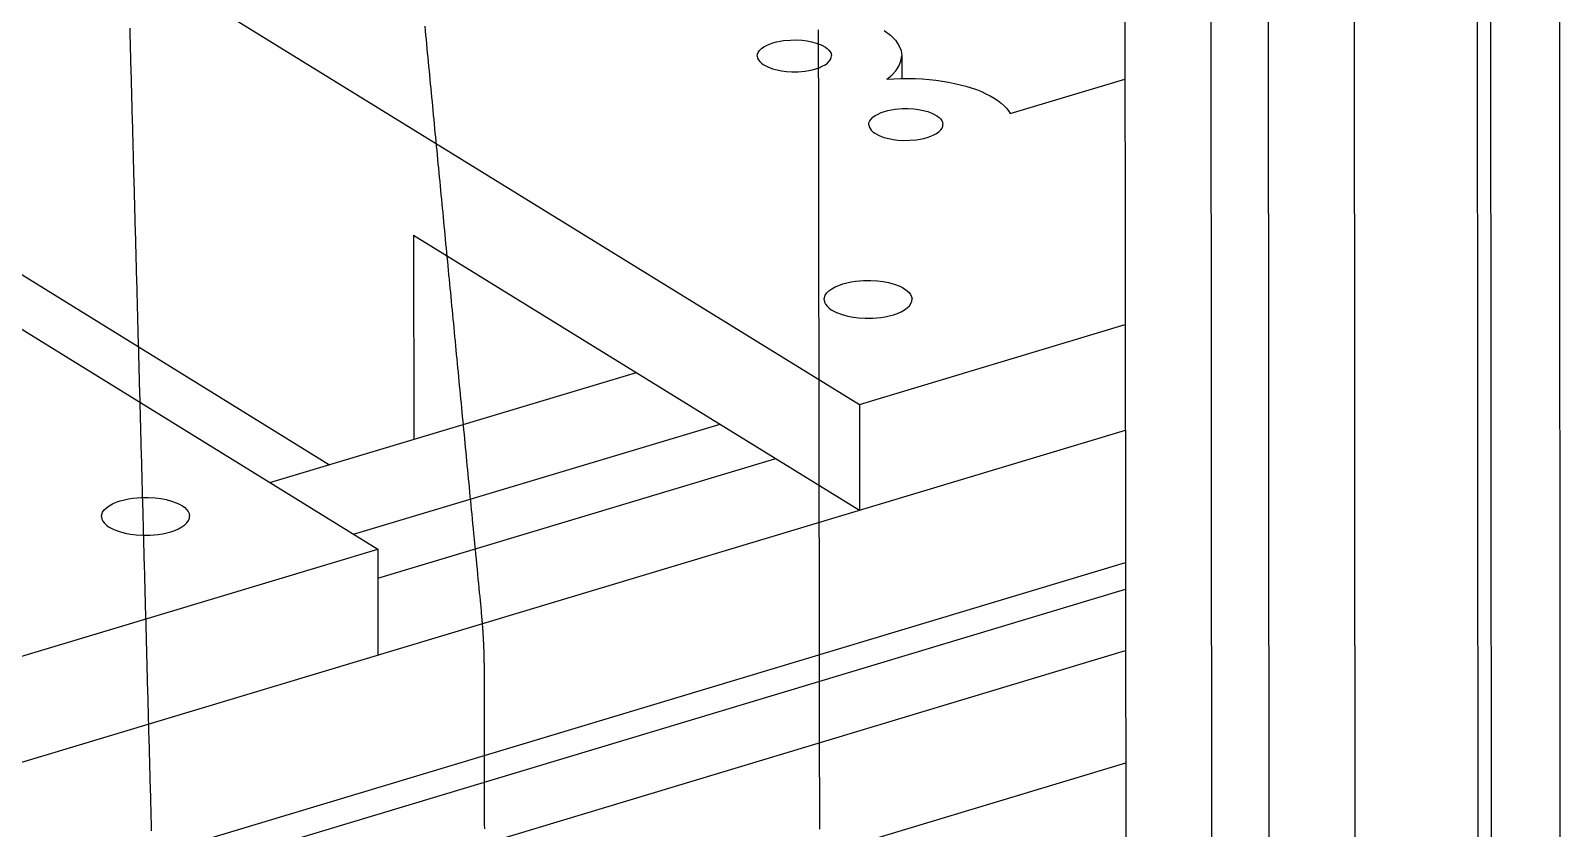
# Model space of a CAD drawing. Header units: millimetres. Extents: x -320 to 323, y -425 to 415.
# Drawn here: x -100.2 to -22.7, y -187.2 to -146.7 of the extents above; entities that cross this region are included whole.
import ezdxf

# ---------------------------------------------------------------- set-up
doc = ezdxf.new("R2010")
doc.units = ezdxf.units.MM
doc.layers.add('SKETCH', color=5, linetype='Continuous')
doc.layers.add('VISIBLE', color=7, linetype='Continuous')

msp = doc.modelspace()

# ---------------------------------------------------------------- linework, layer by layer
at = {"layer": 'SKETCH', "flags": 128}
for points in [[(-80.267, -146.518), (-80.246, -146.743), (-80.224, -146.968), (-80.203, -147.193), (-80.181, -147.418), (-80.159, -147.643), (-80.138, -147.867), (-80.116, -148.092), (-80.095, -148.317), (-80.073, -148.542), (-80.051, -148.767), (-80.03, -148.992), (-80.008, -149.216), (-79.986, -149.441), (-79.965, -149.666), (-79.943, -149.891), (-79.922, -150.116), (-79.9, -150.34), (-79.878, -150.565), (-79.857, -150.79), (-79.835, -151.015), (-79.814, -151.239), (-79.792, -151.464), (-79.77, -151.689), (-79.749, -151.914), (-79.727, -152.139), (-79.706, -152.363), (-79.684, -152.588), (-79.662, -152.813), (-79.641, -153.038), (-79.619, -153.262), (-79.597, -153.487), (-79.576, -153.712), (-79.554, -153.937), (-79.533, -154.161), (-79.511, -154.386), (-79.489, -154.611), (-79.468, -154.836), (-79.446, -155.06), (-79.425, -155.285), (-79.403, -155.51), (-79.381, -155.735), (-79.36, -155.959), (-79.338, -156.184), (-79.317, -156.409), (-79.295, -156.633), (-79.273, -156.858), (-79.252, -157.083), (-79.23, -157.308), (-79.209, -157.532), (-79.187, -157.757), (-79.165, -157.982), (-79.144, -158.206), (-79.122, -158.431), (-79.101, -158.656), (-79.079, -158.881), (-79.057, -159.105), (-79.036, -159.33), (-79.014, -159.555), (-78.993, -159.779), (-78.971, -160.004), (-78.949, -160.229), (-78.928, -160.453), (-78.906, -160.678), (-78.885, -160.903), (-78.863, -161.127), (-78.841, -161.352), (-78.82, -161.577), (-78.798, -161.801), (-78.777, -162.026), (-78.755, -162.251), (-78.733, -162.475), (-78.712, -162.7), (-78.69, -162.924), (-78.669, -163.149), (-78.647, -163.374), (-78.625, -163.598), (-78.604, -163.823), (-78.582, -164.048), (-78.561, -164.272), (-78.539, -164.497), (-78.517, -164.721), (-78.496, -164.946), (-78.474, -165.171), (-78.453, -165.395), (-78.431, -165.62), (-78.409, -165.845), (-78.388, -166.069), (-78.366, -166.294), (-78.345, -166.519), (-78.323, -166.743), (-78.301, -166.968), (-78.28, -167.192), (-78.258, -167.417), (-78.237, -167.642), (-78.215, -167.866), (-78.193, -168.091), (-78.172, -168.316), (-78.15, -168.54), (-78.129, -168.765), (-78.107, -168.989), (-78.085, -169.214), (-78.064, -169.439), (-78.042, -169.663), (-78.021, -169.888), (-77.999, -170.112), (-77.978, -170.337), (-77.956, -170.562), (-77.934, -170.786), (-77.913, -171.011), (-77.891, -171.24), (-77.868, -171.476), (-77.844, -171.72), (-77.82, -171.969), (-77.796, -172.222), (-77.771, -172.479), (-77.746, -172.738), (-77.72, -172.998), (-77.695, -173.259), (-77.67, -173.518), (-77.645, -173.775), (-77.621, -174.028), (-77.596, -174.277), (-77.573, -174.521), (-77.55, -174.757), (-77.528, -174.986), (-77.507, -175.206), (-77.487, -175.416), (-77.468, -175.614), (-77.45, -175.8), (-77.434, -175.973), (-77.419, -176.131), (-77.406, -176.273), (-77.395, -176.399), (-77.391, -176.439), (-77.388, -176.476), (-77.385, -176.512), (-77.381, -176.546), (-77.379, -176.579), (-77.376, -176.609), (-77.373, -176.639), (-77.371, -176.667), (-77.368, -176.694), (-77.366, -176.72), (-77.364, -176.746), (-77.362, -176.77), (-77.36, -176.794), (-77.358, -176.818), (-77.356, -176.842), (-77.354, -176.865), (-77.352, -176.888), (-77.35, -176.912), (-77.348, -176.935), (-77.347, -176.96), (-77.345, -176.984), (-77.343, -177.01), (-77.341, -177.036), (-77.339, -177.063), (-77.337, -177.091), (-77.335, -177.119), (-77.333, -177.147), (-77.331, -177.175), (-77.329, -177.203), (-77.328, -177.23), (-77.326, -177.258), (-77.324, -177.286), (-77.322, -177.314), (-77.32, -177.342), (-77.319, -177.37), (-77.317, -177.398), (-77.315, -177.426), (-77.314, -177.454), (-77.312, -177.482), (-77.311, -177.51), (-77.309, -177.538), (-77.308, -177.566), (-77.306, -177.594), (-77.305, -177.622), (-77.303, -177.65), (-77.302, -177.678), (-77.3, -177.706), (-77.299, -177.734), (-77.298, -177.762), (-77.296, -177.79), (-77.295, -177.819), (-77.294, -177.847), (-77.292, -177.875), (-77.291, -177.903), (-77.29, -177.931), (-77.289, -177.959), (-77.288, -177.987), (-77.287, -178.015), (-77.285, -178.044), (-77.284, -178.072), (-77.283, -178.1), (-77.282, -178.128), (-77.281, -178.156), (-77.28, -178.185), (-77.279, -178.213), (-77.279, -178.241), (-77.278, -178.269), (-77.277, -178.297), (-77.276, -178.326), (-77.275, -178.354), (-77.274, -178.382), (-77.274, -178.411), (-77.273, -178.438), (-77.272, -178.465), (-77.272, -178.491), (-77.271, -178.516), (-77.271, -178.541), (-77.27, -178.565), (-77.27, -178.589), (-77.27, -178.613), (-77.269, -178.637), (-77.269, -178.661), (-77.269, -178.685), (-77.268, -178.71), (-77.268, -178.735), (-77.268, -178.761), (-77.267, -178.788), (-77.267, -178.816), (-77.267, -178.845), (-77.267, -178.875), (-77.266, -178.907), (-77.266, -178.94), (-77.266, -178.975), (-77.266, -179.012), (-77.265, -179.051), (-77.265, -179.092), (-77.264, -179.221), (-77.263, -179.367), (-77.263, -179.53), (-77.262, -179.707), (-77.262, -179.899), (-77.261, -180.103), (-77.261, -180.319), (-77.26, -180.545), (-77.26, -180.781), (-77.259, -181.024), (-77.259, -181.275), (-77.259, -181.531), (-77.258, -181.792), (-77.258, -182.057), (-77.258, -182.324), (-77.258, -182.592), (-77.257, -182.86), (-77.257, -183.126), (-77.257, -183.391), (-77.256, -183.652), (-77.256, -183.908), (-77.256, -184.159), (-77.255, -184.402), (-77.255, -184.638), (-77.255, -184.869), (-77.254, -185.1), (-77.254, -185.331), (-77.253, -185.562), (-77.253, -185.793), (-77.253, -186.024), (-77.252, -186.255), (-77.252, -186.486), (-77.251, -186.717), (-77.251, -186.948), (-77.25, -187.179)], [(-95.207, -146.61), (-95.201, -146.836), (-95.195, -147.062), (-95.189, -147.288), (-95.183, -147.515), (-95.177, -147.741), (-95.171, -147.967), (-95.165, -148.193), (-95.159, -148.419), (-95.153, -148.646), (-95.147, -148.872), (-95.14, -149.098), (-95.134, -149.324), (-95.128, -149.55), (-95.122, -149.776), (-95.116, -150.003), (-95.11, -150.229), (-95.104, -150.455), (-95.098, -150.681), (-95.092, -150.907), (-95.086, -151.133), (-95.08, -151.36), (-95.074, -151.586), (-95.068, -151.812), (-95.062, -152.038), (-95.056, -152.264), (-95.05, -152.49), (-95.044, -152.716), (-95.038, -152.943), (-95.031, -153.169), (-95.025, -153.395), (-95.019, -153.621), (-95.013, -153.847), (-95.007, -154.073), (-95.001, -154.299), (-94.995, -154.526), (-94.989, -154.752), (-94.983, -154.978), (-94.977, -155.204), (-94.971, -155.43), (-94.965, -155.656), (-94.958, -155.882), (-94.952, -156.108), (-94.946, -156.334), (-94.94, -156.56), (-94.934, -156.786), (-94.928, -157.013), (-94.922, -157.239), (-94.916, -157.465), (-94.91, -157.691), (-94.904, -157.917), (-94.897, -158.143), (-94.891, -158.369), (-94.885, -158.595), (-94.879, -158.821), (-94.873, -159.047), (-94.867, -159.273), (-94.861, -159.499), (-94.855, -159.725), (-94.849, -159.951), (-94.843, -160.178), (-94.837, -160.404), (-94.83, -160.63), (-94.824, -160.856), (-94.818, -161.082), (-94.812, -161.308), (-94.806, -161.534), (-94.8, -161.76), (-94.794, -161.986), (-94.788, -162.212), (-94.782, -162.438), (-94.776, -162.664), (-94.77, -162.89), (-94.763, -163.116), (-94.757, -163.342), (-94.751, -163.568), (-94.745, -163.794), (-94.739, -164.02), (-94.733, -164.246), (-94.727, -164.472), (-94.721, -164.698), (-94.715, -164.924), (-94.709, -165.15), (-94.703, -165.376), (-94.697, -165.602), (-94.691, -165.828), (-94.685, -166.054), (-94.679, -166.28), (-94.673, -166.506), (-94.667, -166.732), (-94.66, -166.958), (-94.654, -167.184), (-94.648, -167.41), (-94.642, -167.636), (-94.636, -167.862), (-94.63, -168.088), (-94.624, -168.314), (-94.618, -168.54), (-94.612, -168.766), (-94.606, -168.992), (-94.6, -169.218), (-94.594, -169.444), (-94.588, -169.67), (-94.582, -169.896), (-94.576, -170.122), (-94.57, -170.348), (-94.564, -170.573), (-94.557, -170.799), (-94.551, -171.025), (-94.545, -171.251), (-94.539, -171.477), (-94.533, -171.703), (-94.527, -171.929), (-94.521, -172.155), (-94.515, -172.381), (-94.509, -172.607), (-94.503, -172.833), (-94.496, -173.059), (-94.49, -173.284), (-94.484, -173.51), (-94.478, -173.736), (-94.472, -173.962), (-94.466, -174.188), (-94.46, -174.414), (-94.454, -174.64), (-94.448, -174.866), (-94.442, -175.092), (-94.436, -175.318), (-94.43, -175.544), (-94.424, -175.769), (-94.418, -175.995), (-94.412, -176.221), (-94.405, -176.447), (-94.399, -176.673), (-94.393, -176.899), (-94.387, -177.125), (-94.381, -177.351), (-94.375, -177.577), (-94.369, -177.803), (-94.363, -178.029), (-94.357, -178.255), (-94.351, -178.48), (-94.345, -178.706), (-94.339, -178.932), (-94.333, -179.158), (-94.327, -179.384), (-94.321, -179.61), (-94.315, -179.836), (-94.309, -180.062), (-94.303, -180.288), (-94.297, -180.513), (-94.291, -180.739), (-94.284, -180.965), (-94.278, -181.191), (-94.272, -181.417), (-94.266, -181.643), (-94.26, -181.868), (-94.254, -182.094), (-94.248, -182.32), (-94.242, -182.546), (-94.236, -182.772), (-94.23, -182.997), (-94.224, -183.223), (-94.218, -183.449), (-94.211, -183.675), (-94.205, -183.901), (-94.199, -184.126), (-94.193, -184.352), (-94.187, -184.578), (-94.181, -184.804), (-94.175, -185.029), (-94.169, -185.255), (-94.163, -185.481), (-94.157, -185.707), (-94.151, -185.932), (-94.145, -186.158), (-94.138, -186.384), (-94.132, -186.61), (-94.126, -186.836), (-94.12, -187.061), (-94.114, -187.287)], [(-60.268, -187.196), (-60.268, -187.001), (-60.268, -186.805), (-60.269, -186.609), (-60.269, -186.414), (-60.269, -186.218), (-60.269, -186.023), (-60.27, -185.827), (-60.27, -185.632), (-60.27, -185.436), (-60.271, -185.241), (-60.271, -185.045), (-60.271, -184.85), (-60.271, -184.654), (-60.272, -184.459), (-60.272, -184.263), (-60.272, -184.067), (-60.272, -183.872), (-60.273, -183.676), (-60.273, -183.481), (-60.273, -183.285), (-60.274, -183.09), (-60.274, -182.894), (-60.274, -182.699), (-60.274, -182.503), (-60.275, -182.307), (-60.275, -182.112), (-60.275, -181.916), (-60.276, -181.721), (-60.276, -181.525), (-60.276, -181.33), (-60.276, -181.134), (-60.277, -180.939), (-60.277, -180.743), (-60.277, -180.548), (-60.277, -180.352), (-60.278, -180.157), (-60.278, -179.961), (-60.278, -179.766), (-60.279, -179.57), (-60.279, -179.374), (-60.279, -179.179), (-60.279, -178.983), (-60.28, -178.788), (-60.28, -178.592), (-60.28, -178.397), (-60.28, -178.201), (-60.281, -178.006), (-60.281, -177.81), (-60.281, -177.614), (-60.282, -177.419), (-60.282, -177.223), (-60.282, -177.028), (-60.282, -176.832), (-60.283, -176.636), (-60.283, -176.441), (-60.283, -176.245), (-60.284, -176.049), (-60.284, -175.854), (-60.284, -175.658), (-60.284, -175.463), (-60.285, -175.267), (-60.285, -175.071), (-60.285, -174.876), (-60.285, -174.68), (-60.286, -174.484), (-60.286, -174.289), (-60.286, -174.093), (-60.287, -173.897), (-60.287, -173.702), (-60.287, -173.506), (-60.287, -173.311), (-60.288, -173.115), (-60.288, -172.919), (-60.288, -172.724), (-60.288, -172.528), (-60.289, -172.332), (-60.289, -172.137), (-60.289, -171.941), (-60.29, -171.746), (-60.29, -171.55), (-60.29, -171.354), (-60.29, -171.159), (-60.291, -170.963), (-60.291, -170.767), (-60.291, -170.572), (-60.292, -170.376), (-60.292, -170.181), (-60.292, -169.985), (-60.292, -169.789), (-60.293, -169.594), (-60.293, -169.398), (-60.293, -169.202), (-60.293, -169.007), (-60.294, -168.811), (-60.294, -168.615), (-60.294, -168.42), (-60.295, -168.224), (-60.295, -168.028), (-60.295, -167.833), (-60.295, -167.637), (-60.296, -167.441), (-60.296, -167.246), (-60.296, -167.05), (-60.296, -166.854), (-60.297, -166.659), (-60.297, -166.463), (-60.297, -166.267), (-60.298, -166.072), (-60.298, -165.876), (-60.298, -165.68), (-60.298, -165.485), (-60.299, -165.289), (-60.299, -165.093), (-60.299, -164.898), (-60.3, -164.702), (-60.3, -164.506), (-60.3, -164.311), (-60.3, -164.115), (-60.301, -163.919), (-60.301, -163.724), (-60.301, -163.528), (-60.301, -163.332), (-60.302, -163.136), (-60.302, -162.941), (-60.302, -162.745), (-60.303, -162.549), (-60.303, -162.353), (-60.303, -162.158), (-60.303, -161.962), (-60.304, -161.766), (-60.304, -161.57), (-60.304, -161.375), (-60.305, -161.179), (-60.305, -160.983), (-60.305, -160.787), (-60.305, -160.592), (-60.306, -160.396), (-60.306, -160.2), (-60.306, -160.004), (-60.306, -159.808), (-60.307, -159.613), (-60.307, -159.417), (-60.307, -159.221), (-60.308, -159.025), (-60.308, -158.83), (-60.308, -158.634), (-60.308, -158.438), (-60.309, -158.242), (-60.309, -158.047), (-60.309, -157.851), (-60.309, -157.655), (-60.31, -157.459), (-60.31, -157.264), (-60.31, -157.068), (-60.311, -156.872), (-60.311, -156.676), (-60.311, -156.481), (-60.311, -156.285), (-60.312, -156.089), (-60.312, -155.893), (-60.312, -155.698), (-60.313, -155.502), (-60.313, -155.306), (-60.313, -155.11), (-60.313, -154.914), (-60.314, -154.719), (-60.314, -154.523), (-60.314, -154.327), (-60.314, -154.131), (-60.315, -153.936), (-60.315, -153.74), (-60.315, -153.544), (-60.316, -153.348), (-60.316, -153.152), (-60.316, -152.956), (-60.316, -152.761), (-60.317, -152.565), (-60.317, -152.369), (-60.317, -152.173), (-60.317, -151.977), (-60.318, -151.781), (-60.318, -151.585), (-60.318, -151.39), (-60.319, -151.194), (-60.319, -150.998), (-60.319, -150.802), (-60.319, -150.606), (-60.32, -150.41), (-60.32, -150.215), (-60.32, -150.019), (-60.321, -149.823), (-60.321, -149.627), (-60.321, -149.431), (-60.321, -149.235), (-60.322, -149.039), (-60.322, -148.844), (-60.322, -148.648), (-60.322, -148.452), (-60.323, -148.256), (-60.323, -148.06), (-60.323, -147.864), (-60.324, -147.669), (-60.324, -147.473), (-60.324, -147.277), (-60.324, -147.081), (-60.325, -146.885), (-60.325, -146.689)]]:
    msp.add_lwpolyline(points, dxfattribs=at)
at = {"layer": 'VISIBLE'}
for p, q in [((-45.127, 151.437), (-44.531, -417.654)), ((-26.478, 149.612), (-26.128, -419.567)), ((-40.746, 148.828), (-40.207, -420.389)), ((-22.968, 147.524), (-22.664, -421.755)), ((-37.824, 147.088), (-37.324, -422.212)), ((-27.156, 146.305), (-26.796, -423.032)), ((-33.439, 144.477), (-32.997, -424.949)), ((-117.993, -128.837), (-58.255, -165.672)), ((-142.34, -136.114), (-82.65, -173.006)), ((-62.806, -147.418), (-62.637, -147.359)), ((-62.637, -147.359), (-62.459, -147.311)), ((-62.459, -147.311), (-62.277, -147.273)), ((-62.277, -147.273), (-62.097, -147.245)), ((-62.097, -147.245), (-61.748, -147.215)), ((-61.748, -147.215), (-61.429, -147.212)), ((-61.429, -147.212), (-61.149, -147.228)), ((-61.149, -147.228), (-60.909, -147.258)), ((-60.909, -147.258), (-60.681, -147.301)), ((-60.681, -147.301), (-60.441, -147.365)), ((-56.999, -146.737), (-56.686, -146.972)), ((-56.686, -146.972), (-56.436, -147.223)), ((-56.436, -147.223), (-56.257, -147.485)), ((-56.436, -147.223), (-56.257, -147.485)), ((-63.43, -148.035), (-63.421, -147.937)), ((-63.43, -148.035), (-63.43, -148.035)), ((-63.43, -148.035), (-63.412, -148.131)), ((-63.421, -147.937), (-63.383, -147.839)), ((-63.412, -148.131), (-63.369, -148.223)), ((-63.383, -147.839), (-63.317, -147.742)), ((-63.317, -147.742), (-63.223, -147.65)), ((-63.223, -147.65), (-63.104, -147.564)), ((-63.104, -147.564), (-62.964, -147.486)), ((-62.964, -147.486), (-62.806, -147.418)), ((-60.441, -147.365), (-60.202, -147.455)), ((-60.202, -147.455), (-59.98, -147.574)), ((-59.98, -147.574), (-59.883, -147.645)), ((-59.883, -147.645), (-59.801, -147.724)), ((-59.801, -147.724), (-59.736, -147.81)), ((-59.736, -147.81), (-59.693, -147.901)), ((-59.722, -148.194), (-59.684, -148.095)), ((-59.722, -148.194), (-59.684, -148.095)), ((-59.693, -147.901), (-59.675, -147.997)), ((-59.684, -148.095), (-59.675, -147.997)), ((-59.684, -148.095), (-59.675, -147.997)), ((-59.675, -147.997), (-59.675, -147.997)), ((-56.257, -147.485), (-56.15, -147.752)), ((-56.257, -147.485), (-56.15, -147.752)), ((-56.154, -148.281), (-56.117, -148.019)), ((-56.15, -147.752), (-56.117, -148.019)), ((-56.117, -148.019), (-56.116, -149.161)), ((-117.939, -148.434), (-85.093, -168.729)), ((-63.369, -148.223), (-63.305, -148.308)), ((-63.305, -148.308), (-63.222, -148.387)), ((-63.222, -148.387), (-63.126, -148.458)), ((-63.126, -148.458), (-62.904, -148.578)), ((-62.904, -148.578), (-62.664, -148.667)), ((-62.664, -148.667), (-62.424, -148.731)), ((-62.424, -148.731), (-62.196, -148.774)), ((-62.196, -148.774), (-61.956, -148.804)), ((-61.956, -148.804), (-61.676, -148.821)), ((-61.676, -148.821), (-61.358, -148.818)), ((-61.358, -148.818), (-61.009, -148.787)), ((-61.009, -148.787), (-60.828, -148.759)), ((-60.828, -148.759), (-60.646, -148.721)), ((-60.646, -148.721), (-60.469, -148.673)), ((-60.469, -148.673), (-60.299, -148.615)), ((-60.299, -148.615), (-60.141, -148.546)), ((-60.299, -148.615), (-60.141, -148.546)), ((-60.141, -148.546), (-60.001, -148.468)), ((-60.141, -148.546), (-60.001, -148.468)), ((-60.001, -148.468), (-59.882, -148.382)), ((-60.001, -148.468), (-59.882, -148.382)), ((-59.882, -148.382), (-59.788, -148.29)), ((-59.882, -148.382), (-59.788, -148.29)), ((-59.788, -148.29), (-59.722, -148.194)), ((-59.788, -148.29), (-59.722, -148.194)), ((-56.622, -148.993), (-56.414, -148.772)), ((-56.414, -148.772), (-56.255, -148.533)), ((-56.255, -148.533), (-56.154, -148.281)), ((-56.871, -149.197), (-56.622, -148.993)), ((-56.871, -149.197), (-56.518, -149.174)), ((-56.871, -149.197), (-56.871, -149.197)), ((-56.518, -149.174), (-56.161, -149.161)), ((-56.161, -149.161), (-55.801, -149.159)), ((-55.801, -149.159), (-55.441, -149.166)), ((-55.441, -149.166), (-55.083, -149.184)), ((-55.083, -149.184), (-54.729, -149.212)), ((-54.729, -149.212), (-54.382, -149.25)), ((-54.382, -149.25), (-54.044, -149.297)), ((-54.382, -149.25), (-54.044, -149.297)), ((-54.044, -149.297), (-53.743, -149.348)), ((-53.743, -149.348), (-53.446, -149.408)), ((-53.446, -149.408), (-53.155, -149.476)), ((-53.155, -149.476), (-52.871, -149.552)), ((-52.871, -149.552), (-52.597, -149.636)), ((-52.597, -149.636), (-52.334, -149.728)), ((-50.618, -150.941), (-44.812, -149.198)), ((-52.334, -149.728), (-52.084, -149.828)), ((-52.084, -149.828), (-51.849, -149.934)), ((-51.849, -149.934), (-51.63, -150.046)), ((-51.63, -150.046), (-51.427, -150.163)), ((-51.427, -150.163), (-51.244, -150.286)), ((-51.244, -150.286), (-51.079, -150.412)), ((-51.079, -150.412), (-50.934, -150.542)), ((-51.079, -150.412), (-50.934, -150.542)), ((-57.736, -151.315), (-57.67, -151.219)), ((-57.67, -151.219), (-57.576, -151.127)), ((-57.576, -151.127), (-57.457, -151.041)), ((-57.457, -151.041), (-57.317, -150.963)), ((-57.317, -150.963), (-57.159, -150.894)), ((-57.159, -150.894), (-56.989, -150.836)), ((-56.989, -150.836), (-56.812, -150.788)), ((-56.812, -150.788), (-56.63, -150.75)), ((-56.63, -150.75), (-56.449, -150.722)), ((-56.449, -150.722), (-56.1, -150.691)), ((-56.1, -150.691), (-55.782, -150.688)), ((-55.782, -150.688), (-55.502, -150.705)), ((-55.502, -150.705), (-55.262, -150.734)), ((-55.262, -150.734), (-55.033, -150.778)), ((-55.033, -150.778), (-54.793, -150.842)), ((-54.793, -150.842), (-54.553, -150.931)), ((-54.553, -150.931), (-54.331, -151.051)), ((-54.331, -151.051), (-54.235, -151.122)), ((-54.235, -151.122), (-54.152, -151.201)), ((-54.152, -151.201), (-54.088, -151.286)), ((-50.934, -150.542), (-50.809, -150.674)), ((-50.934, -150.542), (-50.809, -150.674)), ((-50.809, -150.674), (-50.703, -150.807)), ((-50.809, -150.674), (-50.703, -150.807)), ((-50.703, -150.807), (-50.618, -150.941)), ((-50.703, -150.807), (-50.618, -150.941)), ((-50.618, -150.941), (-50.618, -150.941)), ((-57.783, -151.512), (-57.774, -151.414)), ((-57.783, -151.512), (-57.783, -151.512)), ((-57.783, -151.512), (-57.765, -151.608)), ((-57.774, -151.414), (-57.736, -151.315)), ((-57.765, -151.608), (-57.722, -151.7)), ((-57.722, -151.7), (-57.657, -151.785)), ((-57.657, -151.785), (-57.575, -151.864)), ((-57.575, -151.864), (-57.478, -151.936)), ((-57.478, -151.936), (-57.256, -152.055)), ((-54.492, -152.024), (-54.352, -151.946)), ((-54.492, -152.024), (-54.352, -151.946)), ((-54.352, -151.946), (-54.233, -151.86)), ((-54.352, -151.946), (-54.233, -151.86)), ((-54.233, -151.86), (-54.14, -151.767)), ((-54.14, -151.767), (-54.073, -151.671)), ((-54.14, -151.767), (-54.073, -151.671)), ((-54.088, -151.286), (-54.045, -151.378)), ((-54.073, -151.671), (-54.036, -151.572)), ((-54.073, -151.671), (-54.036, -151.572)), ((-54.045, -151.378), (-54.027, -151.474)), ((-54.036, -151.572), (-54.027, -151.474)), ((-54.036, -151.572), (-54.027, -151.474)), ((-54.027, -151.474), (-54.027, -151.474)), ((-57.256, -152.055), (-57.016, -152.145)), ((-57.256, -152.055), (-57.016, -152.145)), ((-57.016, -152.145), (-56.776, -152.209)), ((-56.776, -152.209), (-56.548, -152.252)), ((-56.548, -152.252), (-56.308, -152.282)), ((-56.308, -152.282), (-56.028, -152.298)), ((-56.028, -152.298), (-55.709, -152.295)), ((-55.709, -152.295), (-55.36, -152.265)), ((-55.36, -152.265), (-55.179, -152.236)), ((-55.179, -152.236), (-54.998, -152.199)), ((-54.998, -152.199), (-54.82, -152.151)), ((-54.82, -152.151), (-54.65, -152.092)), ((-54.65, -152.092), (-54.492, -152.024)), ((-54.65, -152.092), (-54.492, -152.024)), ((-80.842, -157.095), (-80.823, -167.445)), ((-80.842, -157.095), (-58.248, -171.034)), ((-80.842, -157.095), (-80.842, -157.095)), ((-59.658, -159.817), (-59.492, -159.725)), ((-59.492, -159.725), (-59.306, -159.644)), ((-59.306, -159.644), (-59.104, -159.574)), ((-59.104, -159.574), (-58.893, -159.517)), ((-58.893, -159.517), (-58.678, -159.472)), ((-58.678, -159.472), (-58.464, -159.439)), ((-58.464, -159.439), (-58.253, -159.416)), ((-58.253, -159.416), (-58.05, -159.403)), ((-58.05, -159.403), (-57.673, -159.399)), ((-57.673, -159.399), (-57.341, -159.419)), ((-57.341, -159.419), (-57.056, -159.454)), ((-57.056, -159.454), (-56.785, -159.505)), ((-56.785, -159.505), (-56.501, -159.581)), ((-56.501, -159.581), (-56.217, -159.688)), ((-56.217, -159.688), (-56.081, -159.754)), ((-56.081, -159.754), (-55.954, -159.829)), ((-60.045, -160.377), (-60.034, -160.26)), ((-60.045, -160.377), (-60.045, -160.377)), ((-60.045, -160.377), (-60.023, -160.491)), ((-60.034, -160.26), (-59.989, -160.143)), ((-60.023, -160.491), (-59.972, -160.599)), ((-59.989, -160.143), (-59.91, -160.029)), ((-59.91, -160.029), (-59.799, -159.919)), ((-59.799, -159.919), (-59.658, -159.817)), ((-55.954, -159.829), (-55.839, -159.914)), ((-55.839, -159.914), (-55.741, -160.007)), ((-55.741, -160.007), (-55.665, -160.109)), ((-55.665, -160.109), (-55.614, -160.218)), ((-55.648, -160.565), (-55.603, -160.448)), ((-55.648, -160.565), (-55.603, -160.448)), ((-55.614, -160.218), (-55.593, -160.331)), ((-55.603, -160.448), (-55.593, -160.331)), ((-55.593, -160.331), (-55.593, -160.331)), ((-59.972, -160.599), (-59.896, -160.701)), ((-59.896, -160.701), (-59.798, -160.795)), ((-59.798, -160.795), (-59.684, -160.879)), ((-59.684, -160.879), (-59.556, -160.955)), ((-59.556, -160.955), (-59.421, -161.021)), ((-59.421, -161.021), (-59.136, -161.127)), ((-59.136, -161.127), (-58.852, -161.203)), ((-58.852, -161.203), (-58.581, -161.254)), ((-58.581, -161.254), (-58.297, -161.29)), ((-58.297, -161.29), (-57.965, -161.31)), ((-57.965, -161.31), (-57.587, -161.306)), ((-57.587, -161.306), (-57.384, -161.293)), ((-57.384, -161.293), (-57.173, -161.27)), ((-57.173, -161.27), (-56.959, -161.236)), ((-56.959, -161.236), (-56.744, -161.191)), ((-56.744, -161.191), (-56.533, -161.134)), ((-56.533, -161.134), (-56.331, -161.065)), ((-56.331, -161.065), (-56.145, -160.984)), ((-56.331, -161.065), (-56.145, -160.984)), ((-56.145, -160.984), (-55.979, -160.891)), ((-56.145, -160.984), (-55.979, -160.891)), ((-55.979, -160.891), (-55.838, -160.789)), ((-55.838, -160.789), (-55.727, -160.68)), ((-55.838, -160.789), (-55.727, -160.68)), ((-55.727, -160.68), (-55.648, -160.565)), ((-55.727, -160.68), (-55.648, -160.565)), ((-58.255, -165.672), (-44.799, -161.627)), ((-88.106, -169.634), (-69.553, -164.059)), ((-58.255, -165.672), (-58.248, -171.034)), ((-83.871, -172.251), (-65.315, -166.674)), ((-229.79, -222.633), (-44.793, -166.988)), ((-82.648, -174.479), (-62.489, -168.418)), ((-95.891, -170.635), (-95.689, -170.565)), ((-95.689, -170.565), (-95.478, -170.508)), ((-95.478, -170.508), (-95.262, -170.463)), ((-95.262, -170.463), (-95.047, -170.43)), ((-95.047, -170.43), (-94.837, -170.407)), ((-94.837, -170.407), (-94.633, -170.393)), ((-94.633, -170.393), (-94.255, -170.39)), ((-94.255, -170.39), (-93.923, -170.409)), ((-93.923, -170.409), (-93.638, -170.445)), ((-93.638, -170.445), (-93.367, -170.496)), ((-93.367, -170.496), (-93.083, -170.572)), ((-93.083, -170.572), (-92.799, -170.679)), ((-96.634, -171.37), (-96.622, -171.253)), ((-96.634, -171.37), (-96.634, -171.37)), ((-96.634, -171.37), (-96.613, -171.484)), ((-96.622, -171.253), (-96.577, -171.136)), ((-96.577, -171.136), (-96.498, -171.021)), ((-96.498, -171.021), (-96.386, -170.911)), ((-96.386, -170.911), (-96.245, -170.809)), ((-96.245, -170.809), (-96.078, -170.716)), ((-96.078, -170.716), (-95.891, -170.635)), ((-92.799, -170.679), (-92.663, -170.745)), ((-92.663, -170.745), (-92.536, -170.821)), ((-92.536, -170.821), (-92.421, -170.906)), ((-92.421, -170.906), (-92.324, -170.999)), ((-92.324, -170.999), (-92.248, -171.101)), ((-92.248, -171.101), (-92.197, -171.21)), ((-92.197, -171.21), (-92.176, -171.324)), ((-92.188, -171.441), (-92.176, -171.324)), ((-92.176, -171.324), (-92.176, -171.324)), ((-96.613, -171.484), (-96.562, -171.593)), ((-96.562, -171.593), (-96.486, -171.694)), ((-96.486, -171.694), (-96.389, -171.788)), ((-96.389, -171.788), (-96.274, -171.873)), ((-96.274, -171.873), (-96.147, -171.949)), ((-96.147, -171.949), (-96.011, -172.015)), ((-96.011, -172.015), (-95.727, -172.122)), ((-95.727, -172.122), (-95.443, -172.198)), ((-93.332, -172.186), (-93.121, -172.129)), ((-93.121, -172.129), (-92.919, -172.059)), ((-92.919, -172.059), (-92.732, -171.978)), ((-92.919, -172.059), (-92.732, -171.978)), ((-92.732, -171.978), (-92.565, -171.885)), ((-92.732, -171.978), (-92.565, -171.885)), ((-92.565, -171.885), (-92.424, -171.783)), ((-92.565, -171.885), (-92.424, -171.783)), ((-92.424, -171.783), (-92.312, -171.673)), ((-92.312, -171.673), (-92.233, -171.558)), ((-92.312, -171.673), (-92.233, -171.558)), ((-92.233, -171.558), (-92.188, -171.441)), ((-92.233, -171.558), (-92.188, -171.441)), ((-95.443, -172.198), (-95.172, -172.249)), ((-95.172, -172.249), (-94.887, -172.285)), ((-94.887, -172.285), (-94.555, -172.304)), ((-94.555, -172.304), (-94.177, -172.301)), ((-94.177, -172.301), (-93.973, -172.287)), ((-93.973, -172.287), (-93.762, -172.264)), ((-93.762, -172.264), (-93.547, -172.231)), ((-93.547, -172.231), (-93.332, -172.186)), ((-229.819, -217.248), (-82.65, -173.006)), ((-219.243, -226.199), (-44.786, -173.687)), ((-82.65, -173.006), (-82.64, -178.372)), ((-217.78, -227.117), (-44.785, -175.037)), ((-214.405, -229.233), (-44.782, -178.152)), ((-82.64, -178.371), (-82.64, -178.372)), ((-211.534, -234.085), (-44.776, -183.836))]:
    msp.add_line(p, q, dxfattribs=at)

doc.saveas('drawing.dxf')
